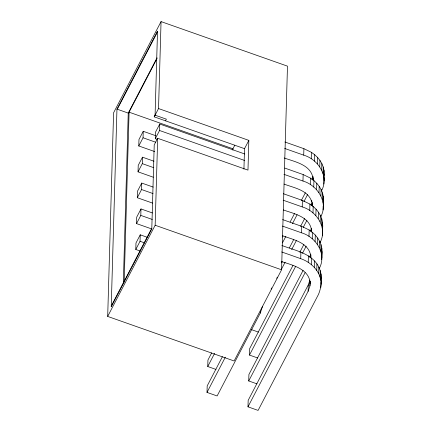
<?xml version="1.0" encoding="UTF-8"?>
<svg xmlns="http://www.w3.org/2000/svg" width="432" height="432" viewBox="0 0 432 432"><rect width="100%" height="100%" fill="white"/><g stroke="black" fill="none" stroke-linecap="round" stroke-linejoin="round"><path stroke-width="0.65" d="M107.692 316.424L113.589 112.774L161.055 21.6L287.48 66.15L281.578 269.795L234.117 360.974L107.692 316.424L155.153 225.245L157.675 138.289L247.979 170.111L248.837 140.378L158.533 108.556L161.055 21.6M157.675 138.289L154.224 144.92L151.789 228.906L111.229 306.817L116.959 109.118L157.518 31.201L155.104 114.448L154.219 116.845L244.523 148.667L243.929 169.15M123.298 283.9L128.245 113.092L157.037 57.78M124.162 282.096L129.087 112.18L157.048 58.471M140.238 251.041L135.788 249.475L135.977 243.005L140.238 234.814L147.236 237.281M151.805 228.976L136.539 223.598L136.723 217.123L140.989 208.937L152.442 212.971M152.555 203.099L137.29 197.716L137.473 191.246L141.739 183.06L153.193 187.094M153.301 177.217L138.035 171.839L138.224 165.37L142.49 157.183L153.938 161.217M154.688 151.567L138.785 145.962L138.974 139.493L143.235 131.301L155.963 135.788M135.788 249.475L140.049 241.283L140.238 234.814M136.539 223.598L140.8 215.406L140.989 208.937M137.29 197.716L141.55 189.529L141.739 183.06M138.035 171.839L142.301 163.652L142.49 157.183M138.785 145.962L143.051 137.77L143.235 131.301M157.199 139.358L155.299 138.683L155.482 132.214L159.748 124.027L244.777 153.992M155.299 138.683L159.559 130.496L159.748 124.027M262.575 306.272L260.275 313.076L217.129 395.96L207.004 392.396L207.193 385.927L222.415 356.686M215.978 369.414L207.754 366.52L207.943 360.045L211.669 352.885M232.897 150.125L232.934 148.775L234.797 145.195M281.875 245.484C294.899 250.517 311.99 253.217 318.848 267.133C322.709 275.643 321.959 285.86 318.508 294.359L258.098 410.4L247.979 406.836L248.168 400.361L308.297 284.861L309.917 280.066M256.954 383.854L248.729 380.954L248.918 374.485L303.124 270.351M257.704 357.977L249.48 355.077L249.664 348.608L292.972 265.421M260.275 313.076L260.312 311.78M321.122 284.018C321.208 272.052 311.51 262.354 300.721 258.665L300.91 252.196M319.259 268.483C327.164 254.086 315.954 236.995 301.471 232.789L301.66 226.319L282.62 219.607M320.047 241.31L320.009 242.606C327.915 228.209 316.705 211.118 302.222 206.906L302.411 200.437L283.37 193.73M320.792 215.433L320.755 216.724C328.666 202.333 317.455 185.242 302.972 181.03L303.156 174.56L284.758 168.075M321.505 190.847C329.416 176.456 318.206 159.365 303.718 155.153L303.907 148.684L284.872 141.977M308.232 262.316L308.421 255.847M308.983 236.439L309.172 229.97L301.66 226.319M309.733 210.557L309.922 204.088L302.411 200.437M310.484 184.68L310.673 178.211L303.156 174.56M311.234 158.803L311.418 152.334L303.907 148.684M247.979 406.836L308.108 291.33L308.297 284.861M312.363 206.226L311.677 200.216M310.867 257.98L310.732 254.313M311.618 232.103L311.477 228.436M313.114 180.349L312.979 176.677M308.108 291.33L309.933 285.935L310.063 281.405M310.759 257.467L310.835 254.88M311.51 231.59L311.585 229.003M312.255 205.713L312.331 203.126M313.006 179.836L313.065 177.892M309.933 285.935L310.192 281.27M311.634 231.455L311.688 229.516M312.385 205.578L312.46 202.991M313.135 179.701L313.173 178.405M311.499 264.703L311.683 258.233M312.244 238.826L312.433 232.357L309.172 229.97M312.995 212.944L313.184 206.474L309.922 204.088M313.745 187.067L313.934 180.598L310.673 178.211M314.496 161.19L314.685 154.721L311.418 152.334M314.35 267.408L314.539 260.939M315.101 241.531L315.29 235.062L312.433 232.357M315.851 215.654L316.04 209.185L313.184 206.474M316.602 189.778L316.791 183.308L313.934 180.598M317.353 163.901L317.542 157.432L314.685 154.721M316.753 270.394L316.942 263.925M317.504 244.517L317.693 238.048L315.29 235.062M318.254 218.641L318.443 212.171L316.04 209.185M319.005 192.764L319.189 186.295L316.791 183.308M319.756 166.887L319.939 160.412L317.542 157.432M318.659 273.602L318.848 267.133M319.41 247.725L319.599 241.256L317.693 238.048M320.161 221.848L320.35 215.379L318.443 212.171M320.911 195.971L321.095 189.502L319.189 186.295M321.656 170.095L321.845 163.625L319.939 160.412M320.036 276.982L320.225 270.513M320.787 251.105L320.976 244.636L319.599 241.256M321.538 225.229L321.727 218.759L320.35 215.379M322.288 199.352L322.472 192.883L321.095 189.502M323.039 173.475L323.222 167.006L321.845 163.625M320.863 280.476L321.052 274.007M321.613 254.599L321.802 248.13L320.976 244.636M322.364 228.722L322.547 222.253L321.727 218.759M323.114 202.84L323.298 196.371L322.472 192.883M323.86 176.963L324.049 170.494L323.222 167.006M320.809 287.555L320.981 281.734M321.619 259.735L322.061 251.672L321.802 248.13M322.31 235.796L322.385 233.21M323.06 209.92L323.174 206.042M323.811 184.043L324 177.574M321.872 258.142L322.061 251.672M322.623 232.265L322.547 222.253M323.374 206.388L323.298 196.371M324.119 180.511L324.049 170.494M324.205 175.219L324.308 174.037M323.352 202.273L323.557 199.919M322.499 229.327L322.807 225.796M321.208 278.726L321.311 277.549M311.904 179.55L312.919 176.553M311.153 205.427L312.169 202.43M310.403 231.304L311.213 228.906M309.652 257.186L310.667 254.183M157.518 31.201L156.632 33.604L117.801 108.205L116.959 109.118L128.245 113.092L129.087 112.18L232.934 148.775M111.229 306.817L112.115 304.42L150.946 229.819L151.789 228.906M154.219 116.845L158.533 108.556M165.51 120.825L166.369 119.167L155.083 115.187M244.523 148.667L248.837 140.378M207.754 366.52L214.591 353.387M282.317 237.006L282.944 235.807M290.11 222.043L294.467 213.667M301.325 200.502L305.375 192.721M282.442 242.876L285.871 236.293M292.415 223.727L297.086 214.747M303.939 201.582L307.681 194.4M207.004 392.396L225.331 357.188M281.572 262.883L282.193 261.689M289.359 247.925L293.722 239.544M300.575 226.379L304.625 218.597M271.102 289.105L271.723 287.906M276.712 278.332L277.333 277.133M281.383 269.352L285.12 262.17M291.665 249.604L296.336 240.629M303.188 227.459L306.931 220.277M299.824 252.256L303.874 244.474M249.48 355.077L295.585 266.506M302.443 253.341L306.18 246.159M248.729 380.954L305.116 272.635M284.683 148.446L303.718 155.153M284.202 157.966C294.673 161.816 310.711 164.56 312.941 177.973M159.559 130.496L244.593 160.461M283.932 174.323L302.972 181.03M284.089 184.07C293.863 187.898 307.87 189.913 311.639 201.512M143.051 137.77L155.774 142.258M283.181 200.2L302.222 206.906M283.338 209.947C293.684 213.656 309.28 216.572 311.44 229.727M142.301 163.652L153.754 167.686M282.436 226.076L301.471 232.789M282.587 235.823C292.934 239.533 308.529 242.449 310.694 255.604M141.55 189.529L153.004 193.563M281.686 251.953L300.721 258.665M281.205 261.479C292.232 265.048 309.944 269.077 310.117 283.856M140.8 215.406L152.253 219.44M155.153 225.245L281.578 269.795M140.049 241.283L144.504 242.854M251.494 329.648L258.455 332.1"/></g></svg>
